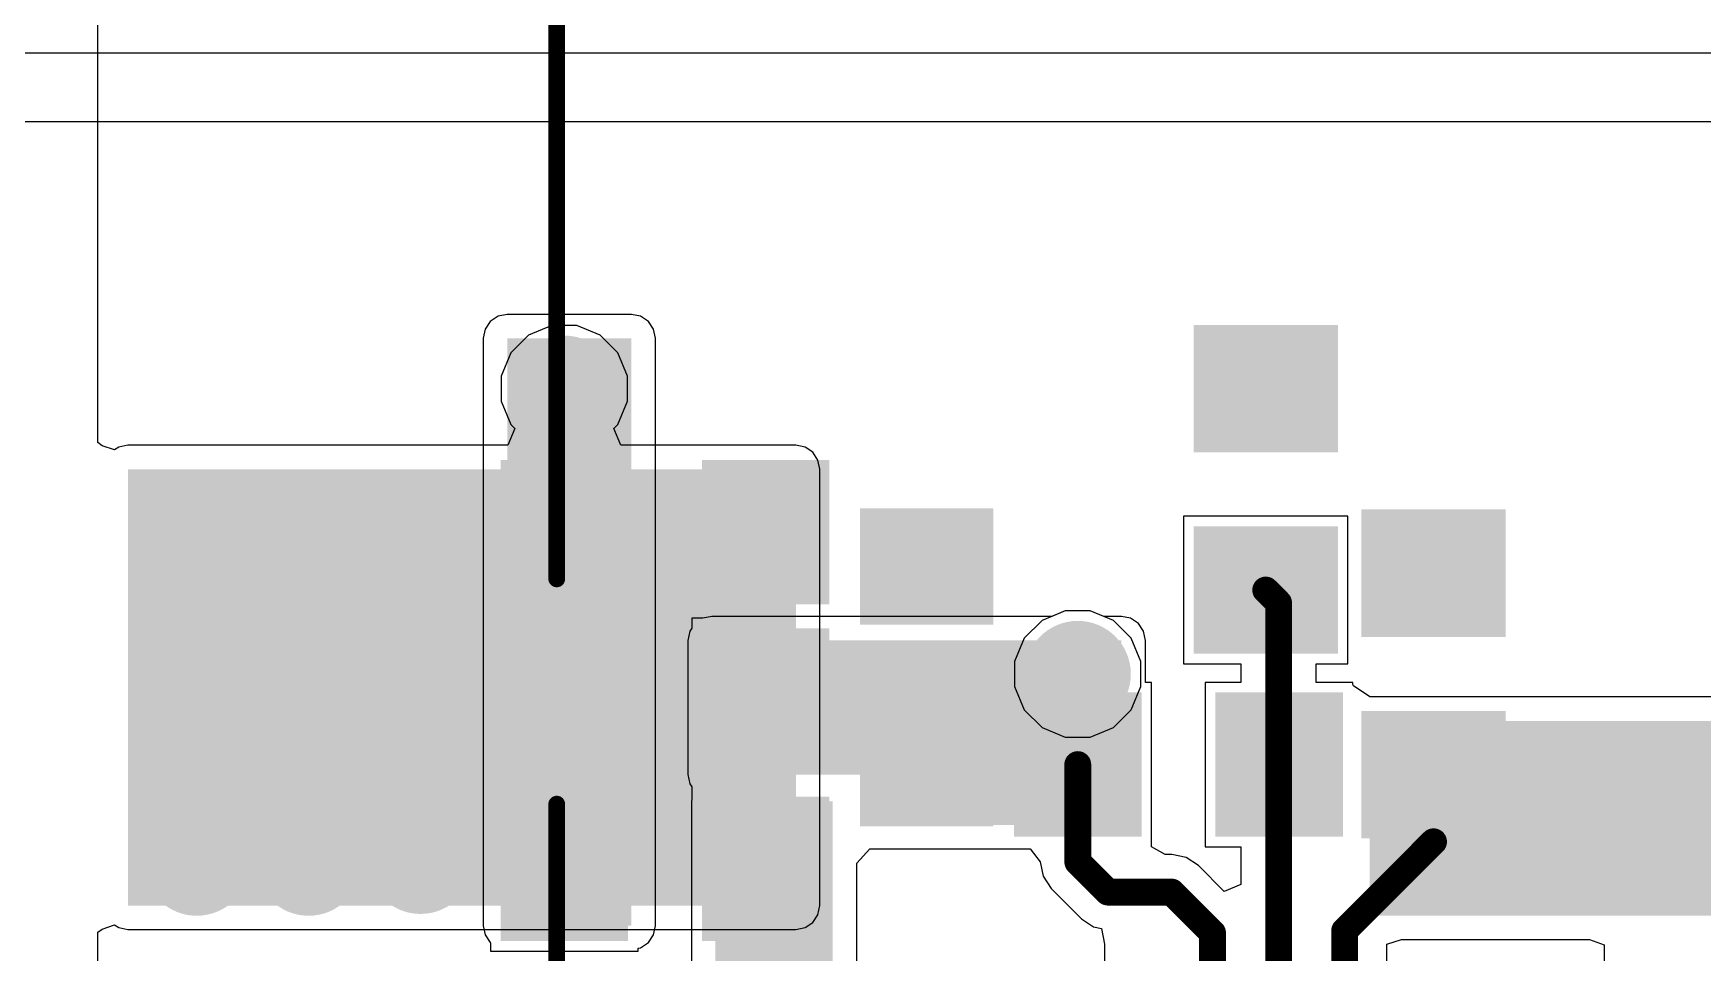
# Model space of a CAD drawing. Header units: millimetres. Extents: x 0 to 214, y 0 to 214.
# Drawn here: x 4.1328 to 4.6302, y 0.842 to 1.1159 of the extents above; entities that cross this region are included whole.
import ezdxf

# ---------------------------------------------------------------- set-up
doc = ezdxf.new("R2010")
doc.units = ezdxf.units.MM
doc.header["$MEASUREMENT"] = 0
for name, color, linetype in [('BottomLayer', 5, 'Continuous'), ('BottomPaste', 16, 'Continuous'), ('BottomSolder', 6, 'Continuous'), ('TopLayer', 1, 'Continuous'), ('TopOverlay', 2, 'Continuous'), ('TopPaste', 8, 'Continuous'), ('TopSolder', 216, 'Continuous'), ('ViaHoleLayer', 16, 'Continuous')]:
    doc.layers.add(name, color=color, linetype=linetype)

# ---------------------------------------------------------------- blocks, each defined once
blk = doc.blocks.new('50SVPF68M_4')
at = {"layer": 'TopLayer'}
blk.add_hatch(color=1, dxfattribs=at).paths.add_polyline_path([(0.08858, 0.03248), (0.26575, 0.03248), (0.26575, -0.03248), (0.08858, -0.03248)])
at = {"layer": 'TopPaste'}
blk.add_hatch(color=8, dxfattribs=at).paths.add_polyline_path([(0.08858, 0.03248), (0.26575, 0.03248), (0.26575, -0.03248), (0.08858, -0.03248)])
at = {"layer": 'TopSolder'}
blk.add_hatch(color=216, dxfattribs=at).paths.add_polyline_path([(0.08658, 0.03448), (0.26775, 0.03448), (0.26775, -0.03448), (0.08658, -0.03448)])
at = {"layer": 'TopOverlay', "const_width": 0.005}
for points in [[(0.20576, 0.03356), (0.20576, 0.20576)], [(0.20576, -0.20576), (0.20576, -0.03356)]]:
    blk.add_lwpolyline(points, dxfattribs=at)
at = {"layer": 'TopOverlay', "const_width": 0.0025}
for points in [[(0.20451, 0.03356, 1), (0.20701, 0.03356, 1)], [(0.20451, -0.03356, 1), (0.20701, -0.03356, 1)]]:
    blk.add_lwpolyline(points, format="xyb", close=True, dxfattribs=at)
blk = doc.blocks.new('R___0603_B_31')
at = {"layer": 'BottomLayer'}
for points in [[(-0.045, -0.0175), (-0.045, 0.0175), (-0.015, 0.0175), (-0.015, -0.0175)], [(0.015, -0.0175), (0.015, 0.0175), (0.045, 0.0175), (0.045, -0.0175)]]:
    blk.add_hatch(color=5, dxfattribs=at).paths.add_polyline_path(points)
at = {"layer": 'BottomPaste'}
for points in [[(-0.045, -0.0175), (-0.045, 0.0175), (-0.015, 0.0175), (-0.015, -0.0175)], [(0.015, -0.0175), (0.015, 0.0175), (0.045, 0.0175), (0.045, -0.0175)]]:
    blk.add_hatch(color=16, dxfattribs=at).paths.add_polyline_path(points)
at = {"layer": 'BottomSolder'}
for points in [[(-0.049, -0.0215), (-0.049, 0.0215), (-0.011, 0.0215), (-0.011, -0.0215)], [(0.011, -0.0215), (0.011, 0.0215), (0.049, 0.0215), (0.049, -0.0215)]]:
    blk.add_hatch(color=6, dxfattribs=at).paths.add_polyline_path(points)
blk = doc.blocks.new('R___0603_B_32')
at = {"layer": 'BottomLayer'}
for points in [[(-0.045, -0.0175), (-0.045, 0.0175), (-0.015, 0.0175), (-0.015, -0.0175)], [(0.015, -0.0175), (0.015, 0.0175), (0.045, 0.0175), (0.045, -0.0175)]]:
    blk.add_hatch(color=5, dxfattribs=at).paths.add_polyline_path(points)
at = {"layer": 'BottomPaste'}
for points in [[(-0.045, -0.0175), (-0.045, 0.0175), (-0.015, 0.0175), (-0.015, -0.0175)], [(0.015, -0.0175), (0.015, 0.0175), (0.045, 0.0175), (0.045, -0.0175)]]:
    blk.add_hatch(color=16, dxfattribs=at).paths.add_polyline_path(points)
at = {"layer": 'BottomSolder'}
for points in [[(-0.049, -0.0215), (-0.049, 0.0215), (-0.011, 0.0215), (-0.011, -0.0215)], [(0.011, -0.0215), (0.011, 0.0215), (0.049, 0.0215), (0.049, -0.0215)]]:
    blk.add_hatch(color=6, dxfattribs=at).paths.add_polyline_path(points)
blk = doc.blocks.new('R___0603_B_33')
at = {"layer": 'BottomLayer'}
for points in [[(-0.045, -0.0175), (-0.045, 0.0175), (-0.015, 0.0175), (-0.015, -0.0175)], [(0.015, -0.0175), (0.015, 0.0175), (0.045, 0.0175), (0.045, -0.0175)]]:
    blk.add_hatch(color=5, dxfattribs=at).paths.add_polyline_path(points)
at = {"layer": 'BottomPaste'}
for points in [[(-0.045, -0.0175), (-0.045, 0.0175), (-0.015, 0.0175), (-0.015, -0.0175)], [(0.015, -0.0175), (0.015, 0.0175), (0.045, 0.0175), (0.045, -0.0175)]]:
    blk.add_hatch(color=16, dxfattribs=at).paths.add_polyline_path(points)
at = {"layer": 'BottomSolder'}
for points in [[(-0.049, -0.0215), (-0.049, 0.0215), (-0.011, 0.0215), (-0.011, -0.0215)], [(0.011, -0.0215), (0.011, 0.0215), (0.049, 0.0215), (0.049, -0.0215)]]:
    blk.add_hatch(color=6, dxfattribs=at).paths.add_polyline_path(points)
blk = doc.blocks.new('R___0603_B_105')
at = {"layer": 'BottomLayer'}
for points in [[(-0.045, -0.0175), (-0.045, 0.0175), (-0.015, 0.0175), (-0.015, -0.0175)], [(0.015, -0.0175), (0.015, 0.0175), (0.045, 0.0175), (0.045, -0.0175)]]:
    blk.add_hatch(color=5, dxfattribs=at).paths.add_polyline_path(points)
at = {"layer": 'BottomPaste'}
for points in [[(-0.045, -0.0175), (-0.045, 0.0175), (-0.015, 0.0175), (-0.015, -0.0175)], [(0.015, -0.0175), (0.015, 0.0175), (0.045, 0.0175), (0.045, -0.0175)]]:
    blk.add_hatch(color=16, dxfattribs=at).paths.add_polyline_path(points)
at = {"layer": 'BottomSolder'}
for points in [[(-0.049, -0.0215), (-0.049, 0.0215), (-0.011, 0.0215), (-0.011, -0.0215)], [(0.011, -0.0215), (0.011, 0.0215), (0.049, 0.0215), (0.049, -0.0215)]]:
    blk.add_hatch(color=6, dxfattribs=at).paths.add_polyline_path(points)
blk = doc.blocks.new('R___0603_B_107')
at = {"layer": 'BottomLayer'}
for points in [[(-0.045, -0.0175), (-0.045, 0.0175), (-0.015, 0.0175), (-0.015, -0.0175)], [(0.015, -0.0175), (0.015, 0.0175), (0.045, 0.0175), (0.045, -0.0175)]]:
    blk.add_hatch(color=5, dxfattribs=at).paths.add_polyline_path(points)
at = {"layer": 'BottomPaste'}
for points in [[(-0.045, -0.0175), (-0.045, 0.0175), (-0.015, 0.0175), (-0.015, -0.0175)], [(0.015, -0.0175), (0.015, 0.0175), (0.045, 0.0175), (0.045, -0.0175)]]:
    blk.add_hatch(color=16, dxfattribs=at).paths.add_polyline_path(points)
at = {"layer": 'BottomSolder'}
for points in [[(-0.049, -0.0215), (-0.049, 0.0215), (-0.011, 0.0215), (-0.011, -0.0215)], [(0.011, -0.0215), (0.011, 0.0215), (0.049, 0.0215), (0.049, -0.0215)]]:
    blk.add_hatch(color=6, dxfattribs=at).paths.add_polyline_path(points)
blk = doc.blocks.new('R___0603_B_113')
at = {"layer": 'BottomLayer'}
for points in [[(-0.045, -0.0175), (-0.045, 0.0175), (-0.015, 0.0175), (-0.015, -0.0175)], [(0.015, -0.0175), (0.015, 0.0175), (0.045, 0.0175), (0.045, -0.0175)]]:
    blk.add_hatch(color=5, dxfattribs=at).paths.add_polyline_path(points)
at = {"layer": 'BottomPaste'}
for points in [[(-0.045, -0.0175), (-0.045, 0.0175), (-0.015, 0.0175), (-0.015, -0.0175)], [(0.015, -0.0175), (0.015, 0.0175), (0.045, 0.0175), (0.045, -0.0175)]]:
    blk.add_hatch(color=16, dxfattribs=at).paths.add_polyline_path(points)
at = {"layer": 'BottomSolder'}
for points in [[(-0.049, -0.0215), (-0.049, 0.0215), (-0.011, 0.0215), (-0.011, -0.0215)], [(0.011, -0.0215), (0.011, 0.0215), (0.049, 0.0215), (0.049, -0.0215)]]:
    blk.add_hatch(color=6, dxfattribs=at).paths.add_polyline_path(points)
blk = doc.blocks.new('C___0603_B_206')
at = {"layer": 'BottomLayer'}
for points in [[(-0.045, -0.0175), (-0.045, 0.0175), (-0.015, 0.0175), (-0.015, -0.0175)], [(0.015, -0.0175), (0.015, 0.0175), (0.045, 0.0175), (0.045, -0.0175)]]:
    blk.add_hatch(color=5, dxfattribs=at).paths.add_polyline_path(points)
at = {"layer": 'BottomPaste'}
for points in [[(-0.045, -0.0175), (-0.045, 0.0175), (-0.015, 0.0175), (-0.015, -0.0175)], [(0.015, -0.0175), (0.015, 0.0175), (0.045, 0.0175), (0.045, -0.0175)]]:
    blk.add_hatch(color=16, dxfattribs=at).paths.add_polyline_path(points)
at = {"layer": 'BottomSolder'}
for points in [[(-0.04736, -0.01986), (-0.04736, 0.01986), (-0.01264, 0.01986), (-0.01264, -0.01986)], [(0.01264, -0.01986), (0.01264, 0.01986), (0.04736, 0.01986), (0.04736, -0.01986)]]:
    blk.add_hatch(color=6, dxfattribs=at).paths.add_polyline_path(points)

msp = doc.modelspace()

# ---------------------------------------------------------------- hatches: boundary and pattern name
at = {"layer": 'BottomLayer'}
for points in [[(4.274, 0.85), (4.311, 0.85), (4.311, 1.025), (4.274, 1.025)], [(4.335, 0.895), (4.423, 0.895), (4.423, 0.935), (4.335, 0.935)], [(4.382, 0.88), (4.457, 0.88), (4.457, 0.935), (4.382, 0.935)], [(4.531, 0.853), (4.678, 0.853), (4.678, 0.911), (4.531, 0.911)], [(4.336, 0.798), (4.371, 0.798), (4.371, 0.887), (4.336, 0.887)]]:
    msp.add_hatch(color=5, dxfattribs=at).paths.add_polyline_path(points)
h = msp.add_hatch(color=5, dxfattribs=at)
edge = h.paths.add_edge_path()
edge.add_arc((4.291, 1.01), 0.01181, 0, 360)
h = msp.add_hatch(color=5, dxfattribs=at)
edge = h.paths.add_edge_path()
edge.add_arc((4.444, 0.925), 0.01181, 0, 360)
h = msp.add_hatch(color=5, dxfattribs=at)
edge = h.paths.add_edge_path()
edge.add_arc((4.1815, 0.86877), 0.01181, 0, 360)
h = msp.add_hatch(color=5, dxfattribs=at)
edge = h.paths.add_edge_path()
edge.add_arc((4.21483, 0.86877), 0.01181, 0, 360)
h = msp.add_hatch(color=5, dxfattribs=at)
edge = h.paths.add_edge_path()
edge.add_arc((4.24817, 0.86931), 0.01181, 0, 360)
at = {"layer": 'BottomSolder'}
h = msp.add_hatch(color=6, dxfattribs=at)
edge = h.paths.add_edge_path()
edge.add_arc((4.291, 1.01), 0.01581, 0, 360)
h = msp.add_hatch(color=6, dxfattribs=at)
edge = h.paths.add_edge_path()
edge.add_arc((4.444, 0.925), 0.01581, 0, 360)
h = msp.add_hatch(color=6, dxfattribs=at)
edge = h.paths.add_edge_path()
edge.add_arc((4.1815, 0.86877), 0.01581, 0, 360)
h = msp.add_hatch(color=6, dxfattribs=at)
edge = h.paths.add_edge_path()
edge.add_arc((4.21483, 0.86877), 0.01581, 0, 360)
h = msp.add_hatch(color=6, dxfattribs=at)
edge = h.paths.add_edge_path()
edge.add_arc((4.24817, 0.86931), 0.01581, 0, 360)
at = {"layer": 'TopLayer'}
h = msp.add_hatch(color=1, dxfattribs=at)
edge = h.paths.add_edge_path()
edge.add_arc((4.291, 1.01), 0.01181, 0, 360)
msp.add_hatch(color=1, dxfattribs=at).paths.add_polyline_path([(4.161, 0.856), (4.36, 0.856), (4.36, 0.986), (4.161, 0.986)])
h = msp.add_hatch(color=1, dxfattribs=at)
edge = h.paths.add_edge_path()
edge.add_arc((4.444, 0.925), 0.01181, 0, 360)
h = msp.add_hatch(color=1, dxfattribs=at)
edge = h.paths.add_edge_path()
edge.add_arc((4.1815, 0.86877), 0.01181, 0, 360)
h = msp.add_hatch(color=1, dxfattribs=at)
edge = h.paths.add_edge_path()
edge.add_arc((4.21483, 0.86877), 0.01181, 0, 360)
h = msp.add_hatch(color=1, dxfattribs=at)
edge = h.paths.add_edge_path()
edge.add_arc((4.24817, 0.86931), 0.01181, 0, 360)
at = {"layer": 'TopSolder'}
h = msp.add_hatch(color=216, dxfattribs=at)
edge = h.paths.add_edge_path()
edge.add_arc((4.291, 1.01), 0.01581, 0, 360)
h = msp.add_hatch(color=216, dxfattribs=at)
edge = h.paths.add_edge_path()
edge.add_arc((4.444, 0.925), 0.01581, 0, 360)
h = msp.add_hatch(color=216, dxfattribs=at)
edge = h.paths.add_edge_path()
edge.add_arc((4.1815, 0.86877), 0.01581, 0, 360)
h = msp.add_hatch(color=216, dxfattribs=at)
edge = h.paths.add_edge_path()
edge.add_arc((4.21483, 0.86877), 0.01581, 0, 360)
h = msp.add_hatch(color=216, dxfattribs=at)
edge = h.paths.add_edge_path()
edge.add_arc((4.24817, 0.86931), 0.01581, 0, 360)
at = {"layer": 'ViaHoleLayer'}
h = msp.add_hatch(color=16, dxfattribs=at)
edge = h.paths.add_edge_path()
edge.add_arc((4.291, 1.01), 0.00591, 0, 360)
h = msp.add_hatch(color=16, dxfattribs=at)
edge = h.paths.add_edge_path()
edge.add_arc((4.444, 0.925), 0.00591, 0, 360)
h = msp.add_hatch(color=16, dxfattribs=at)
edge = h.paths.add_edge_path()
edge.add_arc((4.1815, 0.86877), 0.00591, 0, 360)
h = msp.add_hatch(color=16, dxfattribs=at)
edge = h.paths.add_edge_path()
edge.add_arc((4.21483, 0.86877), 0.00591, 0, 360)
h = msp.add_hatch(color=16, dxfattribs=at)
edge = h.paths.add_edge_path()
edge.add_arc((4.24817, 0.86931), 0.00591, 0, 360)

# ---------------------------------------------------------------- linework, layer by layer
at = {"layer": 'BottomLayer'}
for p, q in [((5.6, 1.11), (4.05704, 1.11)), ((4.05939, 1.08961), (5.03161, 1.08961)), ((4.26895, 1.03005), (4.26741, 1.02773)), ((4.27127, 1.03159), (4.26895, 1.03005)), ((4.274, 1.03214), (4.27127, 1.03159)), ((4.311, 1.03214), (4.274, 1.03214)), ((4.31373, 1.03159), (4.311, 1.03214)), ((4.31605, 1.03005), (4.31373, 1.03159)), ((4.31759, 1.02773), (4.31605, 1.03005)), ((4.26741, 1.02773), (4.26686, 1.025)), ((4.26686, 1.025), (4.26686, 0.85)), ((4.31814, 1.025), (4.31759, 1.02773)), ((4.31814, 0.85), (4.31814, 1.025)), ((4.5245, 0.972), (4.4755, 0.972)), ((4.4755, 0.972), (4.4755, 0.928)), ((4.5245, 0.928), (4.5245, 0.972)), ((4.33225, 0.94158), (4.329, 0.94158)), ((4.329, 0.94158), (4.329, 0.93862)), ((4.33227, 0.94159), (4.33225, 0.94158)), ((4.335, 0.94214), (4.33227, 0.94159)), ((4.43622, 0.94214), (4.335, 0.94214)), ((4.44026, 0.94381), (4.43622, 0.94214)), ((4.44774, 0.94381), (4.44026, 0.94381)), ((4.45178, 0.94214), (4.44774, 0.94381)), ((4.457, 0.94214), (4.45178, 0.94214)), ((4.45973, 0.94159), (4.457, 0.94214)), ((4.46205, 0.94005), (4.45973, 0.94159)), ((4.46359, 0.93773), (4.46205, 0.94005)), ((4.32841, 0.93773), (4.32786, 0.935)), ((4.329, 0.93862), (4.32841, 0.93773)), ((4.46414, 0.935), (4.46359, 0.93773)), ((4.32786, 0.935), (4.32786, 0.895)), ((4.46414, 0.9225), (4.46414, 0.935)), ((4.4755, 0.928), (4.49263, 0.928)), ((4.49263, 0.928), (4.49263, 0.9225)), ((4.51506, 0.9225), (4.51506, 0.928)), ((4.51506, 0.928), (4.5245, 0.928)), ((4.466, 0.9225), (4.46414, 0.9225)), ((4.466, 0.8735), (4.466, 0.9225)), ((4.49263, 0.9225), (4.482, 0.9225)), ((4.482, 0.9225), (4.482, 0.8735)), ((4.526, 0.9225), (4.51506, 0.9225)), ((4.526, 0.92185), (4.526, 0.9225)), ((4.52619, 0.9215), (4.526, 0.92185)), ((4.531, 0.91814), (4.52619, 0.9215)), ((4.6545, 0.91814), (4.531, 0.91814)), ((4.32786, 0.895), (4.32841, 0.89227)), ((4.32841, 0.89227), (4.329, 0.89138)), ((4.329, 0.89138), (4.329, 0.88769)), ((4.329, 0.88769), (4.32886, 0.887)), ((4.32886, 0.887), (4.32886, 0.798)), ((4.37814, 0.86861), (4.382, 0.87286)), ((4.382, 0.87286), (4.42981, 0.87286)), ((4.42981, 0.87286), (4.43278, 0.869)), ((4.47005, 0.87122), (4.466, 0.8735)), ((4.472, 0.87122), (4.47005, 0.87122)), ((4.47629, 0.87036), (4.472, 0.87122)), ((4.472, 0.87122), (4.472, 0.87122)), ((4.47993, 0.86793), (4.47629, 0.87036)), ((4.482, 0.8735), (4.49263, 0.8735)), ((4.49263, 0.8735), (4.49263, 0.86231)), ((4.37814, 0.83278), (4.37814, 0.86861)), ((4.43278, 0.869), (4.43364, 0.86471)), ((4.48763, 0.86023), (4.47993, 0.86793)), ((4.43364, 0.86471), (4.43607, 0.86107)), ((4.43607, 0.86107), (4.44507, 0.85207)), ((4.49263, 0.86231), (4.48763, 0.86023)), ((4.44507, 0.85207), (4.44507, 0.85207)), ((4.44507, 0.85207), (4.44871, 0.84964)), ((4.26686, 0.85), (4.26741, 0.84727)), ((4.26741, 0.84727), (4.26895, 0.84495)), ((4.31605, 0.84495), (4.31759, 0.84727)), ((4.31759, 0.84727), (4.31814, 0.85)), ((4.44871, 0.84964), (4.45107, 0.84917)), ((4.45107, 0.84917), (4.45196, 0.84454)), ((4.53604, 0.84454), (4.54049, 0.84586)), ((4.54049, 0.84586), (4.59647, 0.84586)), ((4.59647, 0.84586), (4.60084, 0.84434)), ((4.26895, 0.84495), (4.269, 0.84492)), ((4.269, 0.84492), (4.269, 0.84242)), ((4.269, 0.84242), (4.313, 0.84242)), ((4.313, 0.84326), (4.31373, 0.84341)), ((4.313, 0.84242), (4.313, 0.84326)), ((4.31373, 0.84341), (4.31605, 0.84495)), ((4.45196, 0.84454), (4.45196, 0.84428)), ((4.45196, 0.84428), (4.45196, 0.79825)), ((4.53604, 0.79825), (4.53604, 0.84454)), ((4.60084, 0.84434), (4.60084, 0.83355))]:
    msp.add_line(p, q, dxfattribs=at)
at = {"layer": 'BottomLayer', "const_width": 0.008}
for points in [[(4.5, 0.95), (4.50384, 0.94616)], [(4.50384, 0.82139), (4.50384, 0.94616)], [(4.444, 0.869), (4.444, 0.898)], [(4.52353, 0.84853), (4.55, 0.875)], [(4.444, 0.869), (4.453, 0.86)], [(4.453, 0.86), (4.472, 0.86)], [(4.472, 0.86), (4.48416, 0.84784)], [(4.48416, 0.82139), (4.48416, 0.84784)], [(4.52353, 0.82139), (4.52353, 0.84853)]]:
    msp.add_lwpolyline(points, dxfattribs=at)
at = {"layer": 'BottomLayer', "const_width": 0.004}
for points in [[(4.498, 0.95, 1), (4.502, 0.95, 1)], [(4.50184, 0.94616, 1), (4.50584, 0.94616, 1)], [(4.50184, 0.94616, 1), (4.50584, 0.94616, 1)], [(4.442, 0.898, 1), (4.446, 0.898, 1)], [(4.548, 0.875, 1), (4.552, 0.875, 1)], [(4.442, 0.869, 1), (4.446, 0.869, 1)], [(4.442, 0.869, 1), (4.446, 0.869, 1)], [(4.451, 0.86, 1), (4.455, 0.86, 1)], [(4.451, 0.86, 1), (4.455, 0.86, 1)], [(4.47, 0.86, 1), (4.474, 0.86, 1)], [(4.47, 0.86, 1), (4.474, 0.86, 1)], [(4.48216, 0.84784, 1), (4.48616, 0.84784, 1)], [(4.48216, 0.84784, 1), (4.48616, 0.84784, 1)], [(4.52153, 0.84853, 1), (4.52553, 0.84853, 1)], [(4.52153, 0.84853, 1), (4.52553, 0.84853, 1)]]:
    msp.add_lwpolyline(points, format="xyb", close=True, dxfattribs=at)
at = {"layer": 'TopLayer'}
for p, q in [((4.152, 0.99396), (4.152, 1.27204)), ((4.28034, 1.02595), (4.27505, 1.02066)), ((4.28726, 1.02881), (4.28034, 1.02595)), ((4.29474, 1.02881), (4.28726, 1.02881)), ((4.30166, 1.02595), (4.29474, 1.02881)), ((4.30695, 1.02066), (4.30166, 1.02595)), ((4.27505, 1.02066), (4.27219, 1.01374)), ((4.30981, 1.01374), (4.30695, 1.02066)), ((4.27219, 1.01374), (4.27219, 1.00626)), ((4.30981, 1.00626), (4.30981, 1.01374)), ((4.27219, 1.00626), (4.27505, 0.99934)), ((4.30695, 0.99934), (4.30981, 1.00626)), ((4.27626, 0.99814), (4.27419, 0.99314)), ((4.27505, 0.99934), (4.27626, 0.99814)), ((4.30574, 0.99814), (4.30695, 0.99934)), ((4.30781, 0.99314), (4.30574, 0.99814)), ((4.1533, 0.993), (4.152, 0.99396)), ((4.157, 0.99175), (4.1533, 0.993)), ((4.15827, 0.99259), (4.157, 0.99175)), ((4.161, 0.99314), (4.15827, 0.99259)), ((4.27419, 0.99314), (4.161, 0.99314)), ((4.36, 0.99314), (4.30781, 0.99314)), ((4.36273, 0.99259), (4.36, 0.99314)), ((4.36505, 0.99105), (4.36273, 0.99259)), ((4.36659, 0.98873), (4.36505, 0.99105)), ((4.36714, 0.986), (4.36659, 0.98873)), ((4.36714, 0.856), (4.36714, 0.986)), ((4.43334, 0.94095), (4.42805, 0.93566)), ((4.44026, 0.94381), (4.43334, 0.94095)), ((4.44774, 0.94381), (4.44026, 0.94381)), ((4.45466, 0.94095), (4.44774, 0.94381)), ((4.45995, 0.93566), (4.45466, 0.94095)), ((4.42805, 0.93566), (4.42519, 0.92874)), ((4.46281, 0.92874), (4.45995, 0.93566)), ((4.42519, 0.92874), (4.42519, 0.92126)), ((4.46281, 0.92126), (4.46281, 0.92874)), ((4.42519, 0.92126), (4.42805, 0.91434)), ((4.45995, 0.91434), (4.46281, 0.92126)), ((4.42805, 0.91434), (4.43334, 0.90905)), ((4.45466, 0.90905), (4.45995, 0.91434)), ((4.43334, 0.90905), (4.44026, 0.90619)), ((4.44026, 0.90619), (4.44774, 0.90619)), ((4.44774, 0.90619), (4.45466, 0.90905)), ((4.36659, 0.85327), (4.36714, 0.856)), ((4.36273, 0.84941), (4.36505, 0.85095)), ((4.36505, 0.85095), (4.36659, 0.85327)), ((4.152, 0.84804), (4.1533, 0.849)), ((4.152, 0.56996), (4.152, 0.84804)), ((4.1533, 0.849), (4.157, 0.85025)), ((4.157, 0.85025), (4.15827, 0.84941)), ((4.15827, 0.84941), (4.161, 0.84886)), ((4.161, 0.84886), (4.36, 0.84886)), ((4.36, 0.84886), (4.36273, 0.84941))]:
    msp.add_line(p, q, dxfattribs=at)

# ---------------------------------------------------------------- block references
for name, p in [('50SVPF68M_4', (4.083, 0.91977)), ('R___0603_B_32', (4.321, 0.91708)), ('R___0603_B_105', (4.321, 0.86692))]:
    msp.add_blockref(name, p)
for name, p, rotation in [('R___0603_B_33', (4.5, 0.98), 270), ('R___0603_B_31', (4.321, 0.96725), 180), ('C___0603_B_206', (4.399, 0.927), 270), ('R___0603_B_107', (4.55, 0.925), 270), ('R___0603_B_113', (4.474, 0.898), 180)]:
    msp.add_blockref(name, p, dxfattribs=dict(rotation=rotation))

doc.saveas('drawing.dxf')
